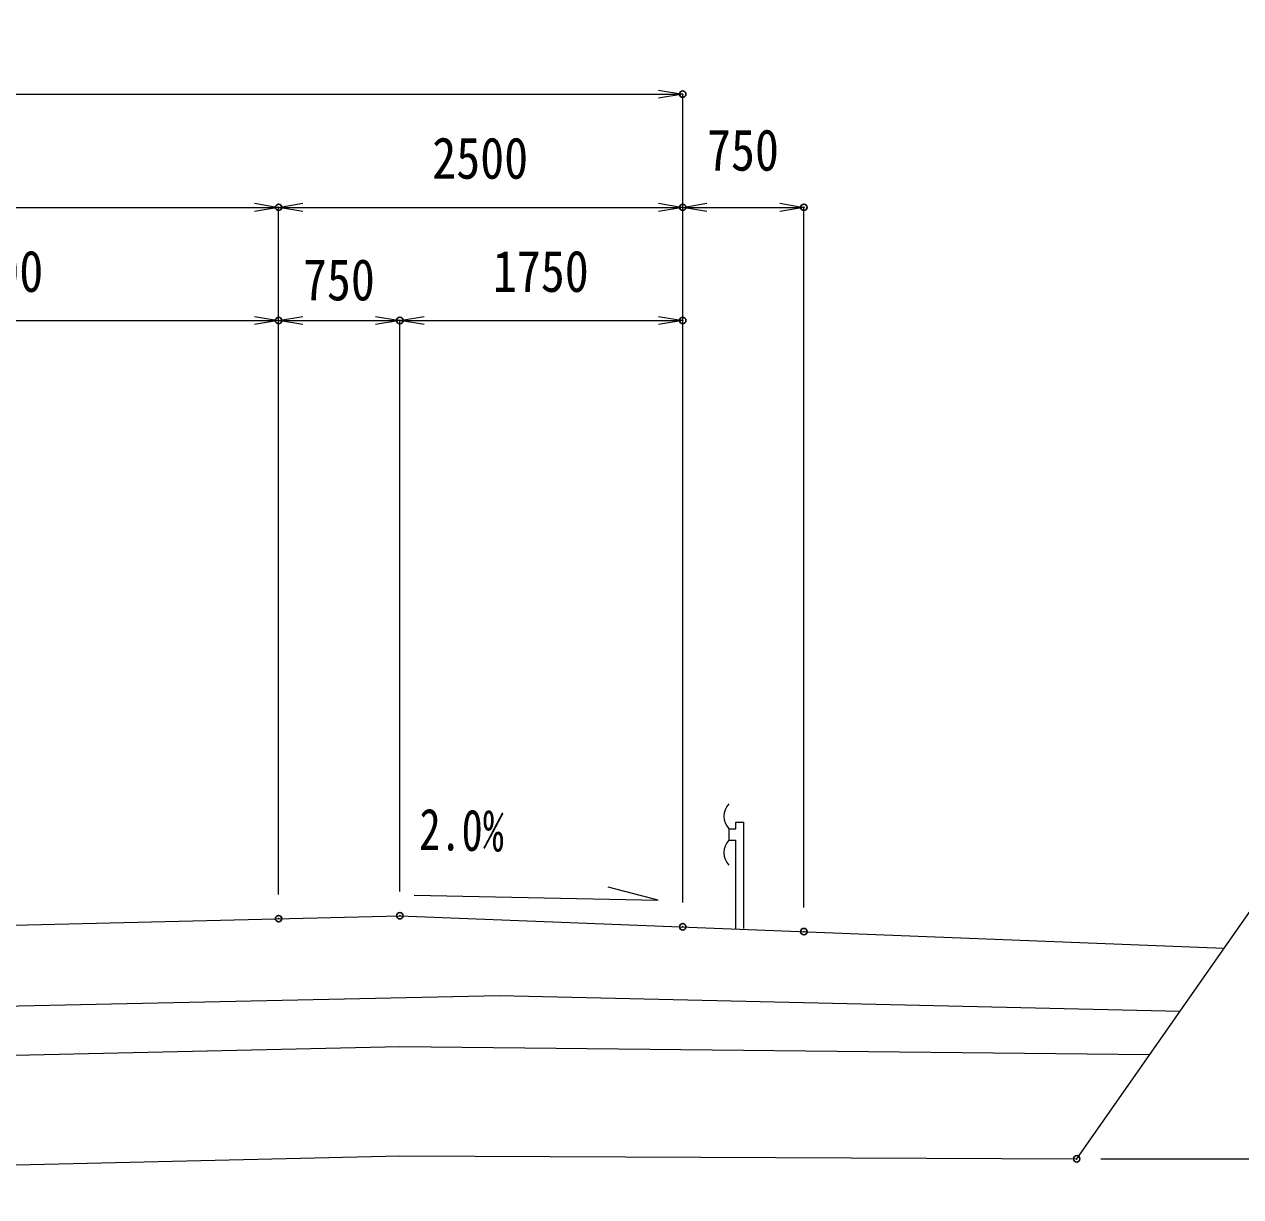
# Model space of a CAD drawing. Units: millimetres, scale not verified. Extents: x -42050 to 42050, y -32200 to 29700.
# Drawn here: x 5096 to 12621, y 8666 to 15920 of the extents above; entities that cross this region are included whole.
import ezdxf
from ezdxf.enums import TextEntityAlignment as Align

# ---------------------------------------------------------------- set-up
doc = ezdxf.new("R2010")
doc.units = ezdxf.units.MM
doc.header["$LTSCALE"] = 200
doc.header["$PDMODE"] = 32
doc.header["$PDSIZE"] = 40
for name, color, linetype, lineweight in [('0-0_0', 7, 'Continuous', 18), ('0-A_D-STR', 1, 'Continuous', 18), ('0-D_D-STR-DIM', 7, 'Continuous', 18), ('1-0_D-STR-STRG', 1, 'Continuous', 18)]:
    doc.layers.add(name, color=color, linetype=linetype, lineweight=lineweight)
doc.layers.add('0-1_DEFPOINTS', color=7, linetype='Continuous')
doc.styles.add('ＭＳ ゴシック', font='')
doc.styles.get('ＭＳ ゴシック').set_extended_font_data('MS Gothic')

# ---------------------------------------------------------------- blocks, each defined once
blk = doc.blocks.new('open_arrow_20')
at = {"layer": '0-0_0'}
blk.add_line((0, 0), (-1, 0), dxfattribs=at)
blk.add_lwpolyline([(-7.5, 1.25), (0, 0), (-7.5, -1.25)], dxfattribs=at)
blk = doc.blocks.new('D71')
at = {"layer": '0-1_DEFPOINTS'}
for p in [(48719, 43787.8), (48719, 40086.6), (45219, 40001.5)]:
    blk.add_point(p, dxfattribs=at)
at = {"layer": '0-D_D-STR-DIM'}
for p, q in [((45219, 40151.5), (45219, 43787.8)), ((45239, 43787.8), (48699, 43787.8)), ((48719, 40236.6), (48719, 43787.8))]:
    blk.add_line(p, q, dxfattribs=at)
at = {"layer": '0-D_D-STR-DIM', "xscale": 20, "yscale": 20, "rotation": 180}
blk.add_blockref('open_arrow_20', (45219, 43787.8), dxfattribs=at)
at = {"layer": '0-D_D-STR-DIM', "xscale": 20, "yscale": 20}
blk.add_blockref('open_arrow_20', (48719, 43787.8), dxfattribs=at)
at = {"layer": '0-D_D-STR-DIM', "style": 'ＭＳ ゴシック', "width": 0.85}
blk.add_text('3500', height=256.6, dxfattribs=at).set_placement((46669.2, 43887.8), align=Align.BOTTOM_LEFT)
blk = doc.blocks.new('D72')
at = {"layer": '0-1_DEFPOINTS'}
for p in [(49469, 43787.8), (48719, 40086.6), (49469, 40104.9)]:
    blk.add_point(p, dxfattribs=at)
at = {"layer": '0-D_D-STR-DIM'}
for p, q in [((48719, 40236.6), (48719, 43787.8)), ((48739, 43787.8), (49449, 43787.8)), ((49469, 40254.9), (49469, 43787.8))]:
    blk.add_line(p, q, dxfattribs=at)
at = {"layer": '0-D_D-STR-DIM', "xscale": 20, "yscale": 20, "rotation": 180}
blk.add_blockref('open_arrow_20', (48719, 43787.8), dxfattribs=at)
at = {"layer": '0-D_D-STR-DIM', "xscale": 20, "yscale": 20}
blk.add_blockref('open_arrow_20', (49469, 43787.8), dxfattribs=at)
at = {"layer": '0-D_D-STR-DIM', "style": 'ＭＳ ゴシック', "width": 0.85}
blk.add_text('750', height=256.6, dxfattribs=at).set_placement((48869.1, 43835), align=Align.BOTTOM_LEFT)
blk = doc.blocks.new('D73')
at = {"layer": '0-1_DEFPOINTS'}
for p in [(51219, 43787.8), (49469, 40104.9), (51219, 40036)]:
    blk.add_point(p, dxfattribs=at)
at = {"layer": '0-D_D-STR-DIM'}
for p, q in [((49469, 40254.9), (49469, 43787.8)), ((49489, 43787.8), (51199, 43787.8)), ((51219, 40186), (51219, 43787.8))]:
    blk.add_line(p, q, dxfattribs=at)
at = {"layer": '0-D_D-STR-DIM', "xscale": 20, "yscale": 20, "rotation": 180}
blk.add_blockref('open_arrow_20', (49469, 43787.8), dxfattribs=at)
at = {"layer": '0-D_D-STR-DIM', "xscale": 20, "yscale": 20}
blk.add_blockref('open_arrow_20', (51219, 43787.8), dxfattribs=at)
at = {"layer": '0-D_D-STR-DIM', "style": 'ＭＳ ゴシック', "width": 0.85}
blk.add_text('1750', height=256.6, dxfattribs=at).set_placement((50044.2, 43887.8), align=Align.BOTTOM_LEFT)
blk = doc.blocks.new('D80')
at = {"layer": '0-1_DEFPOINTS'}
for p in [(48719, 44487.8), (48719, 40086.6), (41719, 39916.4)]:
    blk.add_point(p, dxfattribs=at)
at = {"layer": '0-D_D-STR-DIM'}
for p, q in [((41719, 40066.4), (41719, 44487.8)), ((41739, 44487.8), (48699, 44487.8)), ((48719, 40236.6), (48719, 44487.8))]:
    blk.add_line(p, q, dxfattribs=at)
at = {"layer": '0-D_D-STR-DIM', "xscale": 20, "yscale": 20, "rotation": 180}
blk.add_blockref('open_arrow_20', (41719, 44487.8), dxfattribs=at)
at = {"layer": '0-D_D-STR-DIM', "xscale": 20, "yscale": 20}
blk.add_blockref('open_arrow_20', (48719, 44487.8), dxfattribs=at)
at = {"layer": '0-D_D-STR-DIM', "style": 'ＭＳ ゴシック', "width": 0.85}
blk.add_text('7000', height=256.6, dxfattribs=at).set_placement((44919.2, 44587.8), align=Align.BOTTOM_LEFT)
blk = doc.blocks.new('D81')
at = {"layer": '0-1_DEFPOINTS'}
for p in [(51219, 44487.8), (48719, 40086.6), (51219, 40036)]:
    blk.add_point(p, dxfattribs=at)
at = {"layer": '0-D_D-STR-DIM'}
for p, q in [((48719, 40236.6), (48719, 44487.8)), ((48739, 44487.8), (51199, 44487.8)), ((51219, 40186), (51219, 44487.8))]:
    blk.add_line(p, q, dxfattribs=at)
at = {"layer": '0-D_D-STR-DIM', "xscale": 20, "yscale": 20, "rotation": 180}
blk.add_blockref('open_arrow_20', (48719, 44487.8), dxfattribs=at)
at = {"layer": '0-D_D-STR-DIM', "xscale": 20, "yscale": 20}
blk.add_blockref('open_arrow_20', (51219, 44487.8), dxfattribs=at)
at = {"layer": '0-D_D-STR-DIM', "style": 'ＭＳ ゴシック', "width": 0.85}
blk.add_text('2500', height=256.6, dxfattribs=at).set_placement((49669.2, 44587.8), align=Align.BOTTOM_LEFT)
blk = doc.blocks.new('D82')
at = {"layer": '0-1_DEFPOINTS'}
for p in [(51969, 44487.8), (51219, 40036), (51969, 40006.4)]:
    blk.add_point(p, dxfattribs=at)
at = {"layer": '0-D_D-STR-DIM'}
for p, q in [((51219, 40186), (51219, 44487.8)), ((51239, 44487.8), (51949, 44487.8)), ((51969, 40156.4), (51969, 44487.8))]:
    blk.add_line(p, q, dxfattribs=at)
at = {"layer": '0-D_D-STR-DIM', "xscale": 20, "yscale": 20, "rotation": 180}
blk.add_blockref('open_arrow_20', (51219, 44487.8), dxfattribs=at)
at = {"layer": '0-D_D-STR-DIM', "xscale": 20, "yscale": 20}
blk.add_blockref('open_arrow_20', (51969, 44487.8), dxfattribs=at)
at = {"layer": '0-D_D-STR-DIM', "style": 'ＭＳ ゴシック', "width": 0.85}
blk.add_text('750', height=256.6, dxfattribs=at).set_placement((51369.1, 44637.8), align=Align.BOTTOM_LEFT)
blk = doc.blocks.new('D83')
at = {"layer": '0-1_DEFPOINTS'}
for p in [(51219, 45187.8), (51219, 40036)]:
    blk.add_point(p, dxfattribs=at)
at = {"layer": '0-D_D-STR-DIM'}
for p, q in [((27739, 45187.8), (51199, 45187.8)), ((51219, 40186), (51219, 45187.8))]:
    blk.add_line(p, q, dxfattribs=at)
at = {"layer": '0-D_D-STR-DIM', "xscale": 20, "yscale": 20}
blk.add_blockref('open_arrow_20', (51219, 45187.8), dxfattribs=at)
blk = doc.blocks.new('D84')
at = {"layer": '0-1_DEFPOINTS'}
for p in [(60056.4, 45600.3), (61572.5, 45600.3), (53656.4, 38600.3)]:
    blk.add_point(p, dxfattribs=at)
at = {"layer": '0-D_D-STR-DIM'}
for p, q in [((60206.4, 45600.3), (61572.5, 45600.3)), ((61572.5, 38620.3), (61572.5, 45580.3)), ((53806.4, 38600.3), (61572.5, 38600.3))]:
    blk.add_line(p, q, dxfattribs=at)
at = {"layer": '0-D_D-STR-DIM', "xscale": 20, "yscale": 20}
for p, rotation in [((61572.5, 45600.3), 90), ((61572.5, 38600.3), 270)]:
    blk.add_blockref('open_arrow_20', p, dxfattribs=dict(at, rotation=rotation))
at = {"layer": '0-D_D-STR-DIM', "style": 'ＭＳ ゴシック', "width": 0.85}
blk.add_text('7000', height=256.6, rotation=90, dxfattribs=at).set_placement((61472.5, 41800.5), align=Align.BOTTOM_LEFT)

msp = doc.modelspace()

# ---------------------------------------------------------------- linework, layer by layer
at = {"layer": '0-A_D-STR'}
for points in [[(11606.4, 8900.3), (16506.4, 15900.3), (17041, 15900.3)], [(-1203.7, 10195.7), (7419, 10404.9), (12519, 10204.1)], [(-17575.2, 9670.9), (-3023.8, 9898.2), (-2044.9, 9695.1), (8036.4, 9910.4), (12245.8, 9813.8)], [(12057.6, 9544.8), (7419, 9593.6), (-2026.4, 9381.3), (-3097.7, 9621.3), (-17344.7, 9341.6)], [(-16872, 8666.3), (-3097.7, 8901.3), (-1989.4, 8698.3), (7419, 8919.8), (11606.4, 8900.3)]]:
    msp.add_lwpolyline(points, dxfattribs=at)
at = {"layer": '0-D_D-STR-DIM'}
msp.add_lwpolyline([(7507.9, 10531.3), (9017.7, 10501.1), (8707.2, 10582)], dxfattribs=at)
at = {"layer": '1-0_D-STR-STRG'}
for p, q in [((9454.4, 10942.7), (9498.6, 10942.7)), ((9454.4, 10942.7), (9454.4, 10872.2)), ((9498.6, 10983.1), (9546.7, 10983.1)), ((9498.6, 10942.7), (9498.6, 10983.1)), ((9546.7, 10325.5), (9546.7, 10983.1)), ((9454.4, 10872.2), (9498.6, 10872.2)), ((9498.6, 10323), (9498.6, 10872.2))]:
    msp.add_line(p, q, dxfattribs=at)
for centre in [(9538.8, 11020), (9538.8, 10794.9)]:
    msp.add_arc(centre, 114.4, 137.50642, 222.49358, dxfattribs=at)

# ---------------------------------------------------------------- block references
at = {"layer": '0-D_D-STR-DIM'}
for name in ['D83', 'D84', 'D80', 'D81', 'D82', 'D71', 'D72', 'D73']:
    msp.add_blockref(name, (-42050, -29700), dxfattribs=at)

# ---------------------------------------------------------------- texts
at = {"layer": '0-D_D-STR-DIM', "style": 'ＭＳ ゴシック', "width": 0.75}
msp.add_text('2.0%', height=256.6, rotation=358.854, dxfattribs=at).set_placement((7535.3, 10735.7), align=Align.BOTTOM_LEFT)

doc.saveas('drawing.dxf')
